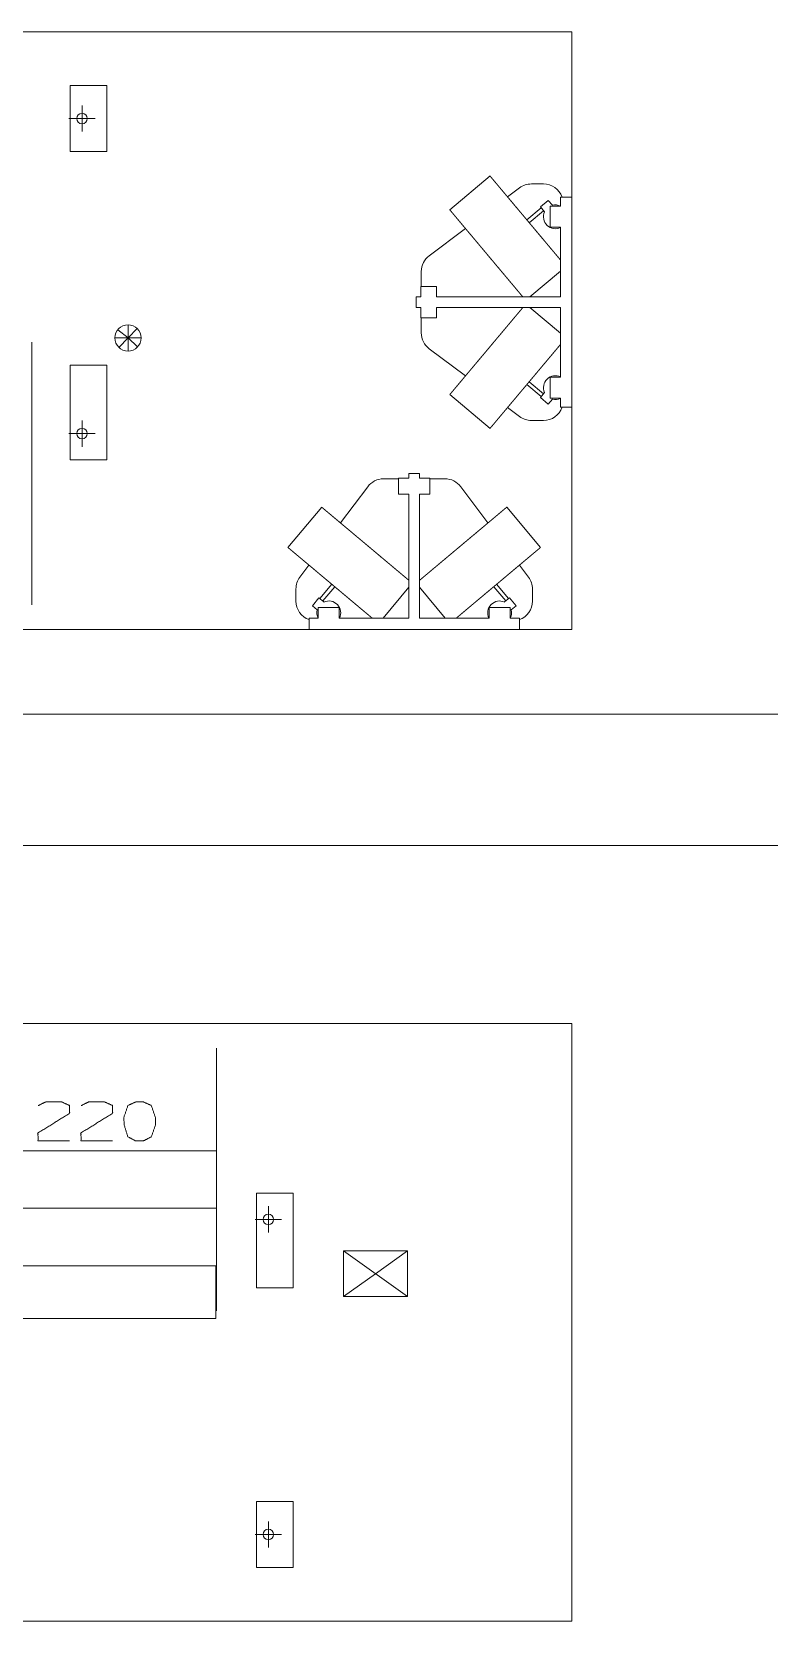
# Model space of a CAD drawing. Header units: millimetres. Extents: x 3056 to 110866, y 16649 to 58349.
# Drawn here: x 53028 to 55834, y 24547 to 30595 of the extents above; entities that cross this region are included whole.
import ezdxf

# ---------------------------------------------------------------- set-up
doc = ezdxf.new("R2010")
doc.units = ezdxf.units.MM
doc.layers.add('1', color=7, linetype='Continuous', true_color=0xffffff)

msp = doc.modelspace()

# ---------------------------------------------------------------- linework, layer by layer
at = {"layer": '1', "color": 80, "linetype": 'Continuous', "lineweight": 13}
for p, q in [((49456.5, 30595.3), (55083.5, 30595.3)), ((49456.5, 30595.3), (55083.5, 30595.3)), ((55083.5, 30595.3), (55083.5, 28321.3)), ((55083.5, 30595.3), (55083.5, 28321.3)), ((53314, 30390.3), (53174, 30390.3)), ((53174, 30390.3), (53174, 30140.3)), ((53314, 30140.3), (53314, 30390.3)), ((53219.5, 30215.3), (53219.5, 30315.3)), ((53269.5, 30265.3), (53169.5, 30265.3)), ((53174, 30140.3), (53314, 30140.3)), ((54771.9, 30046.6), (54618.6, 29918)), ((54884.5, 30001.3), (54838.7, 29966.9)), ((54929.5, 30016.3), (54975.5, 30016.3)), ((54963.5, 29928.7), (54993.6, 29953.9)), ((55009.3, 29935.2), (54993.6, 29953.9)), ((55040.5, 29966.3), (55040.5, 29931.3)), ((55083.5, 29966.3), (55040.5, 29966.3)), ((54966.4, 29925.2), (54912, 29879.6)), ((54921, 29868.8), (54975.4, 29914.5)), ((54979.2, 29909.9), (54963.5, 29928.7)), ((55040.5, 29931.3), (55000.5, 29931.3)), ((55000.5, 29851.3), (55000.5, 29931.3)), ((54678.4, 29846.8), (54540.5, 29743.3)), ((55040.5, 29851.3), (55000.5, 29851.3)), ((55040.5, 29851.3), (55040.5, 29586.3)), ((54510.5, 29626.3), (54510.5, 29683.3)), ((54923.4, 29586.3), (55040.5, 29684.5)), ((54508.5, 29586.3), (54490.5, 29586.3)), ((54490.5, 29546.3), (54490.5, 29586.3)), ((54568.5, 29626.3), (54508.5, 29626.3)), ((54508.5, 29586.3), (54508.5, 29626.3)), ((54568.5, 29586.3), (54568.5, 29626.3)), ((55040.5, 29586.3), (54568.5, 29586.3)), ((54508.5, 29546.3), (54490.5, 29546.3)), ((54505.8, 29546), (54505.8, 29546.3)), ((54505.8, 29546), (54508.5, 29546.1)), ((54508.5, 29546.3), (54508.5, 29506.3)), ((55040.5, 29546.3), (54568.5, 29546.3)), ((54568.5, 29546.3), (54568.5, 29506.3)), ((55040.5, 29448.1), (54923.4, 29546.3)), ((55040.5, 29546.3), (55040.5, 29281.3)), ((53394.5, 29430.3), (53355.6, 29461.8)), ((53394.5, 29430.3), (53394.5, 29480.3)), ((53394.5, 29430.3), (53428.8, 29466.7)), ((54568.5, 29506.3), (54508.5, 29506.3)), ((54510.5, 29449.3), (54510.5, 29506.3)), ((53394.5, 29430.3), (53344.5, 29430.3)), ((53394.5, 29430.3), (53360.1, 29393.9)), ((53394.5, 29430.3), (53394.5, 29380.3)), ((53394.5, 29430.3), (53444.5, 29430.3)), ((53394.5, 29430.3), (53430.8, 29396)), ((54540.5, 29389.3), (54678.4, 29285.8)), ((53314, 29326.3), (53174, 29326.3)), ((53174, 29326.3), (53174, 28966.3)), ((53314, 28966.3), (53314, 29326.3)), ((55000.5, 29201.3), (55000.5, 29281.3)), ((55040.5, 29281.3), (55000.5, 29281.3)), ((54618.6, 29214.6), (54771.9, 29086)), ((54912, 29253), (54966.4, 29207.4)), ((54975.4, 29218.1), (54921, 29263.8)), ((54979.2, 29222.7), (54963.5, 29203.9)), ((54838.7, 29165.7), (54884.5, 29131.3)), ((54963.5, 29203.9), (54993.6, 29178.7)), ((55009.3, 29197.4), (54993.6, 29178.7)), ((55040.5, 29201.3), (55000.5, 29201.3)), ((55040.5, 29201.3), (55040.5, 29166.3)), ((55083.5, 29166.3), (55040.5, 29166.3)), ((53219.5, 29016.3), (53219.5, 29116.3)), ((54975.5, 29116.3), (54929.5, 29116.3)), ((53269.5, 29066.3), (53169.5, 29066.3)), ((53174, 28966.3), (53314, 28966.3)), ((54463.5, 28896.3), (54463.5, 28914.3)), ((54463.5, 28914.3), (54503.5, 28914.3)), ((54503.5, 28896.3), (54503.5, 28914.3)), ((54306.5, 28864.3), (54203, 28726.3)), ((54366.5, 28894.3), (54423.5, 28894.3)), ((54463.5, 28896.3), (54423.5, 28896.3)), ((54423.5, 28836.3), (54423.5, 28896.3)), ((54463.2, 28898.9), (54463.3, 28896.3)), ((54463.2, 28898.9), (54463.5, 28898.9)), ((54503.5, 28896.3), (54543.5, 28896.3)), ((54543.5, 28836.3), (54543.5, 28896.3)), ((54543.5, 28894.3), (54600.5, 28894.3)), ((54763.9, 28726.3), (54660.5, 28864.3)), ((54463.5, 28836.3), (54423.5, 28836.3)), ((54463.5, 28364.3), (54463.5, 28836.3)), ((54503.5, 28364.3), (54503.5, 28836.3)), ((54503.5, 28836.3), (54543.5, 28836.3)), ((54131.8, 28786.1), (54003.2, 28632.9)), ((54963.7, 28632.9), (54835.2, 28786.1)), ((54082.8, 28566.1), (54048.5, 28520.3)), ((54918.5, 28520.3), (54884.1, 28566.1)), ((54170.2, 28492.8), (54124.6, 28438.4)), ((54842.4, 28438.4), (54796.7, 28492.8)), ((54033.5, 28429.3), (54033.5, 28475.3)), ((54121.1, 28441.3), (54095.9, 28411.2)), ((54139.9, 28425.6), (54121.1, 28441.3)), ((54135.3, 28429.4), (54180.9, 28483.8)), ((54365.2, 28364.3), (54463.5, 28481.4)), ((54503.5, 28481.4), (54601.7, 28364.3)), ((54786, 28483.8), (54831.7, 28429.4)), ((54827.1, 28425.6), (54845.8, 28441.3)), ((54845.8, 28441.3), (54871.1, 28411.2)), ((54933.5, 28475.3), (54933.5, 28429.3)), ((54114.6, 28395.4), (54095.9, 28411.2)), ((54118.5, 28364.3), (54118.5, 28404.3)), ((54118.5, 28404.3), (54198.5, 28404.3)), ((54198.5, 28364.3), (54198.5, 28404.3)), ((54768.5, 28364.3), (54768.5, 28404.3)), ((54768.5, 28404.3), (54848.5, 28404.3)), ((54848.5, 28364.3), (54848.5, 28404.3)), ((54852.3, 28395.4), (54871.1, 28411.2)), ((55083.5, 28321.3), (49456.5, 28321.3)), ((55083.5, 28321.3), (49456.5, 28321.3)), ((54083.5, 28321.3), (54083.5, 28364.3)), ((54118.5, 28364.3), (54083.5, 28364.3)), ((54463.5, 28364.3), (54198.5, 28364.3)), ((54768.5, 28364.3), (54503.5, 28364.3)), ((54883.5, 28364.3), (54848.5, 28364.3)), ((54883.5, 28321.3), (54883.5, 28364.3)), ((49456.5, 26821.3), (55083.5, 26821.3)), ((49456.5, 26821.3), (55083.5, 26821.3)), ((55083.5, 26821.3), (55083.5, 24547.3)), ((55083.5, 26821.3), (55083.5, 24547.3)), ((53731.5, 26337.5), (51511.5, 26337.5)), ((54023, 26176.3), (53883, 26176.3)), ((53883, 26176.3), (53883, 25816.3)), ((54023, 25816.3), (54023, 26176.3)), ((51511.5, 26118.4), (53731.5, 26118.4)), ((53878.5, 26076.3), (53978.5, 26076.3)), ((53928.5, 26126.3), (53928.5, 26026.3)), ((54214.5, 25782.3), (54214.5, 25956.3)), ((54458.5, 25782.3), (54214.5, 25956.3)), ((54214.5, 25956.3), (54458.5, 25956.3)), ((54458.5, 25956.3), (54336.5, 25869.3)), ((54458.5, 25956.3), (54458.5, 25782.3)), ((51520.5, 25899.3), (53728.5, 25899.3)), ((53728.5, 25899.3), (53728.5, 25699.3)), ((54214.5, 25782.3), (54336.5, 25869.3)), ((53883, 25816.3), (54023, 25816.3)), ((54458.5, 25782.3), (54214.5, 25782.3)), ((53728.5, 25699.3), (51520.5, 25699.3)), ((53883, 25002.3), (53883, 24752.3)), ((54023, 25002.3), (53883, 25002.3)), ((54023, 24752.3), (54023, 25002.3)), ((53928.5, 24927.3), (53928.5, 24827.3)), ((53878.5, 24877.3), (53978.5, 24877.3)), ((53883, 24752.3), (54023, 24752.3)), ((55083.5, 24547.3), (49456.5, 24547.3)), ((55083.5, 24547.3), (49456.5, 24547.3))]:
    msp.add_line(p, q, dxfattribs=at)
at = {"layer": '1', "color": 143, "linetype": 'Continuous', "lineweight": 13}
for p, q in [((49320.5, 27999.3), (90886.5, 27999.3)), ((3056.5, 27499.3), (110866.5, 27499.3))]:
    msp.add_line(p, q, dxfattribs=at)
at = {"layer": '1', "color": 80, "linetype": 'Continuous', "lineweight": 13}
for centre, radius in [((53219.5, 30265.3), 20), ((53394.5, 29430.3), 50), ((53219.5, 29066.3), 20), ((53928.5, 26076.3), 20), ((53928.5, 24877.3), 20)]:
    msp.add_circle(centre, radius, dxfattribs=at)
for centre, radius, start, end in [((54929.5, 29941.3), 75, 90, 126.8699), ((54975.5, 29941.3), 75, 19.47234, 90), ((55020.5, 29891.3), 45.2, 155.73784, 296.2321), ((55020.5, 29891.3), 45.2, 63.76834, 104.26216), ((54585.5, 29683.3), 75, 126.8699, 180), ((54585.5, 29449.3), 75, 180, 233.1301), ((55020.5, 29241.3), 45.2, 63.7679, 204.26216), ((54975.5, 29191.3), 75, 270, 340.52766), ((55020.5, 29241.3), 45.2, 255.73784, 296.23166), ((54929.5, 29191.3), 75, 233.1301, 270), ((54366.5, 28819.3), 75, 90, 143.1301), ((54600.5, 28819.3), 75, 36.8699, 90), ((54108.5, 28475.3), 75, 143.1301, 180), ((54858.5, 28475.3), 75, 0, 36.8699), ((54108.5, 28429.3), 75, 180, 250.52766), ((54158.5, 28384.3), 45.2, 333.7679, 114.26216), ((54808.5, 28384.3), 45.2, 65.73784, 206.2321), ((54858.5, 28429.3), 75, 289.47234, 0), ((54158.5, 28384.3), 45.2, 165.73784, 206.23166), ((54808.5, 28384.3), 45.2, 333.76834, 14.26216)]:
    msp.add_arc(centre, radius, start, end, dxfattribs=at)
for points, knots in [([(54916.5, 29874.2), (54914.3, 29876.8), (54912.1, 29879.4), (54909.9, 29882), (54905.6, 29887.2), (54903.4, 29889.8), (54901.2, 29892.4), (54899, 29895), (54894.7, 29900.1), (54892.6, 29902.7), (54890.4, 29905.3), (54888.3, 29907.8), (54884, 29912.9), (54881.9, 29915.5), (54879.8, 29918), (54875.5, 29923), (54873.5, 29925.5), (54869.3, 29930.4), (54867.2, 29932.9), (54865.2, 29935.3), (54863.2, 29937.7), (54861.1, 29940.2), (54857.1, 29944.9), (54853.2, 29949.7), (54849.3, 29954.3), (54845.4, 29958.9), (54843.5, 29961.1), (54839.8, 29965.6), (54838, 29967.8), (54836.1, 29970), (54834.3, 29972.1), (54830.8, 29976.4), (54827.3, 29980.5), (54823.9, 29984.6), (54820.6, 29988.5), (54819, 29990.4), (54817.4, 29992.3), (54815.8, 29994.2), (54812.7, 29997.9), (54811.2, 29999.7), (54809.7, 30001.5), (54808.2, 30003.2), (54805.4, 30006.6), (54804, 30008.2), (54802.6, 30009.9), (54801.3, 30011.5), (54800, 30013), (54798.7, 30014.5), (54797.5, 30016.1), (54796.2, 30017.5), (54793.9, 30020.3), (54792.7, 30021.7), (54791.6, 30023), (54790.5, 30024.3), (54789.5, 30025.6), (54788.4, 30026.8), (54787.4, 30028), (54785.5, 30030.3), (54784.6, 30031.4), (54782.9, 30033.4), (54781.3, 30035.4), (54780.5, 30036.2), (54779.8, 30037.1), (54779.1, 30037.9), (54778.4, 30038.8), (54777.8, 30039.5), (54777.2, 30040.2), (54776.1, 30041.6), (54775.6, 30042.1), (54775.1, 30042.7), (54774.6, 30043.2), (54774.2, 30043.7), (54773.9, 30044.2), (54773.5, 30044.6), (54773.2, 30045), (54772.9, 30045.3), (54772.7, 30045.6), (54772.4, 30045.9), (54772.1, 30046.2), (54772, 30046.4), (54771.9, 30046.5), (54771.9, 30046.6)], [0, 0, 0.015107, 0.0302, 0.045298, 0.075438, 0.090488, 0.10552, 0.120529, 0.15046, 0.165351, 0.180257, 0.195057, 0.224589, 0.23932, 0.253927, 0.283016, 0.297497, 0.326194, 0.340408, 0.354606, 0.368638, 0.382677, 0.410413, 0.437774, 0.464718, 0.49126, 0.504298, 0.530141, 0.542945, 0.555514, 0.568068, 0.592658, 0.616721, 0.640217, 0.663121, 0.674281, 0.685416, 0.696275, 0.717619, 0.728143, 0.738318, 0.748517, 0.768199, 0.77769, 0.787188, 0.796312, 0.805451, 0.814208, 0.82298, 0.831369, 0.847777, 0.855775, 0.863403, 0.871015, 0.878236, 0.885448, 0.892275, 0.905488, 0.911899, 0.923884, 0.93502, 0.940169, 0.945303, 0.95001, 0.954725, 0.958992, 0.963265, 0.970944, 0.974341, 0.977722, 0.980676, 0.983615, 0.986127, 0.988614, 0.990668, 0.992713, 0.994299, 0.995901, 0.998172, 0.998865, 0.999548, 1, 1]), ([(54763.3, 29745.6), (54761.1, 29748.2), (54758.9, 29750.9), (54756.7, 29753.5), (54754.5, 29756.1), (54752.4, 29758.6), (54750.2, 29761.2), (54748, 29763.8), (54745.8, 29766.4), (54743.7, 29769), (54739.4, 29774.1), (54737.2, 29776.7), (54732.9, 29781.8), (54730.8, 29784.4), (54728.7, 29786.9), (54724.4, 29791.9), (54722.3, 29794.4), (54718.2, 29799.4), (54716.1, 29801.9), (54714, 29804.3), (54712, 29806.8), (54710, 29809.2), (54707.9, 29811.6), (54703.9, 29816.4), (54700, 29821.1), (54696.1, 29825.7), (54694.1, 29828), (54692.2, 29830.3), (54690.3, 29832.6), (54688.5, 29834.8), (54684.7, 29839.2), (54682.9, 29841.4), (54681.1, 29843.6), (54677.6, 29847.8), (54675.8, 29849.9), (54674.1, 29851.9), (54672.4, 29854), (54669, 29858), (54665.7, 29861.9), (54664.1, 29863.8), (54662.6, 29865.7), (54659.5, 29869.3), (54658, 29871.1), (54655, 29874.7), (54653.6, 29876.4), (54650.8, 29879.7), (54649.4, 29881.3), (54646.8, 29884.5), (54645.5, 29886), (54644.2, 29887.5), (54643, 29888.9), (54641.8, 29890.4), (54640.7, 29891.8), (54639.5, 29893.1), (54638.4, 29894.5), (54637.3, 29895.8), (54635.2, 29898.3), (54634.2, 29899.4), (54632.3, 29901.7), (54631.4, 29902.8), (54629.6, 29904.9), (54628, 29906.8), (54627.3, 29907.7), (54625.9, 29909.4), (54625.2, 29910.2), (54624.6, 29910.9), (54623.4, 29912.3), (54622.8, 29913), (54622.4, 29913.6), (54621.9, 29914.2), (54621.4, 29914.7), (54621, 29915.2), (54620.6, 29915.6), (54620.3, 29916), (54619.7, 29916.7), (54619.5, 29917), (54619.2, 29917.3), (54618.9, 29917.7), (54618.7, 29917.9), (54618.7, 29918), (54618.6, 29918)], [0, 0, 0.015107, 0.0302, 0.045298, 0.060382, 0.075447, 0.090497, 0.105521, 0.120538, 0.135495, 0.16536, 0.180251, 0.209882, 0.224598, 0.23932, 0.268535, 0.283016, 0.311855, 0.326194, 0.340402, 0.354615, 0.368638, 0.382686, 0.410413, 0.437774, 0.464718, 0.477989, 0.491254, 0.504298, 0.517337, 0.542945, 0.555499, 0.568068, 0.592667, 0.604694, 0.616715, 0.628474, 0.651678, 0.674281, 0.685426, 0.696275, 0.717619, 0.728143, 0.748502, 0.758358, 0.777691, 0.787182, 0.80546, 0.814217, 0.822989, 0.831369, 0.839774, 0.847772, 0.855775, 0.863397, 0.871025, 0.885448, 0.892275, 0.905497, 0.911899, 0.923884, 0.93502, 0.940154, 0.950019, 0.954719, 0.958992, 0.967114, 0.970944, 0.974326, 0.977723, 0.980677, 0.983616, 0.986127, 0.988623, 0.992713, 0.9943, 0.995902, 0.998172, 0.999557, 0.999774, 1, 1]), ([(55040.5, 29726.4), (55039.3, 29727.8), (55038.2, 29729.2), (55035.7, 29732.1), (55034.5, 29733.6), (55031.9, 29736.7), (55030.6, 29738.2), (55029.2, 29739.9), (55027.8, 29741.5), (55025, 29744.9), (55023.5, 29746.7), (55022, 29748.4), (55020.5, 29750.2), (55019, 29752), (55017.4, 29753.9), (55015.8, 29755.8), (55014.2, 29757.7), (55011, 29761.6), (55009.3, 29763.6), (55007.6, 29765.6), (55005.9, 29767.6), (55002.4, 29771.8), (54998.8, 29776), (54997, 29778.2), (54993.4, 29782.6), (54991.5, 29784.8), (54989.6, 29787.1), (54985.8, 29791.6), (54983.9, 29793.9), (54980, 29798.5), (54978, 29800.9), (54976, 29803.3), (54974, 29805.7), (54969.9, 29810.5), (54965.9, 29815.4), (54961.7, 29820.3), (54959.6, 29822.8), (54955.4, 29827.8), (54953.3, 29830.3), (54951.2, 29832.8), (54946.9, 29837.9), (54942.6, 29843), (54940.5, 29845.6), (54938.3, 29848.2), (54934, 29853.4), (54931.8, 29856), (54929.6, 29858.6), (54925.2, 29863.8), (54923, 29866.4), (54920.9, 29869), (54916.5, 29874.2)], [0, 0, 0.009336, 0.018654, 0.038204, 0.048425, 0.06927, 0.07993, 0.090991, 0.102069, 0.125036, 0.136915, 0.148801, 0.161069, 0.173345, 0.185993, 0.198648, 0.211675, 0.23806, 0.251445, 0.265154, 0.27888, 0.306979, 0.335728, 0.350381, 0.380036, 0.394999, 0.410246, 0.440982, 0.4565, 0.488005, 0.504001, 0.519978, 0.536188, 0.568832, 0.601837, 0.635239, 0.652014, 0.685894, 0.702971, 0.720066, 0.754484, 0.789143, 0.806561, 0.823996, 0.858997, 0.876569, 0.894124, 0.929367, 0.947027, 0.964669, 1, 1]), ([(54897, 29586.3), (54895.3, 29588.4), (54894.3, 29589.5), (54892.4, 29591.7), (54891.4, 29592.9), (54890.4, 29594.1), (54888.2, 29596.7), (54887.1, 29598), (54886, 29599.4), (54884.8, 29600.8), (54883.6, 29602.2), (54882.4, 29603.7), (54879.9, 29606.7), (54877.2, 29609.8), (54874.5, 29613.1), (54871.6, 29616.5), (54870.2, 29618.3), (54868.7, 29620), (54867.2, 29621.8), (54865.7, 29623.6), (54864.1, 29625.5), (54862.5, 29627.4), (54859.3, 29631.2), (54856, 29635.2), (54854.3, 29637.2), (54852.6, 29639.2), (54849.1, 29643.4), (54847.3, 29645.5), (54845.5, 29647.6), (54843.7, 29649.8), (54841.9, 29651.9), (54838.2, 29656.4), (54834.4, 29660.9), (54830.6, 29665.4), (54828.6, 29667.8), (54826.7, 29670.1), (54824.7, 29672.5), (54820.7, 29677.2), (54818.7, 29679.6), (54814.6, 29684.4), (54812.6, 29686.9), (54810.5, 29689.3), (54806.4, 29694.3), (54802.2, 29699.3), (54797.9, 29704.3), (54793.7, 29709.4), (54789.4, 29714.5), (54785.1, 29719.7), (54782.9, 29722.3), (54780.7, 29724.8), (54776.4, 29730), (54772, 29735.2), (54767.6, 29740.4), (54765.5, 29743), (54763.3, 29745.6)], [0, 0, 0.012911, 0.019836, 0.034109, 0.041476, 0.049267, 0.065302, 0.073527, 0.082178, 0.090835, 0.0999, 0.108981, 0.127924, 0.147695, 0.168208, 0.189507, 0.200529, 0.211545, 0.222928, 0.234296, 0.246041, 0.25776, 0.281902, 0.306686, 0.319415, 0.332127, 0.358165, 0.371473, 0.384789, 0.398377, 0.411982, 0.439701, 0.46795, 0.496678, 0.511276, 0.525858, 0.540682, 0.570494, 0.585516, 0.615925, 0.631308, 0.646675, 0.677768, 0.709134, 0.740787, 0.772675, 0.804744, 0.837029, 0.853227, 0.869441, 0.90198, 0.93459, 0.967282, 0.983649, 1, 1]), ([(54618.6, 29214.6), (54618.7, 29214.6), (54618.7, 29214.7), (54618.8, 29214.8), (54618.9, 29214.9), (54619.2, 29215.3), (54619.7, 29215.8), (54620, 29216.2), (54620.3, 29216.6), (54621, 29217.4), (54621.4, 29217.9), (54621.9, 29218.4), (54622.4, 29219), (54622.8, 29219.6), (54624, 29220.9), (54625.2, 29222.4), (54626.6, 29224), (54627.3, 29224.9), (54628.1, 29225.8), (54628.9, 29226.8), (54629.7, 29227.7), (54630.5, 29228.8), (54631.4, 29229.8), (54633.3, 29232), (54634.2, 29233.2), (54635.2, 29234.4), (54636.3, 29235.6), (54637.3, 29236.8), (54638.4, 29238.2), (54639.5, 29239.5), (54641.8, 29242.2), (54643.1, 29243.7), (54644.3, 29245.1), (54646.8, 29248.2), (54649.5, 29251.3), (54650.8, 29252.9), (54652.2, 29254.6), (54653.6, 29256.3), (54655.1, 29258), (54656.5, 29259.7), (54658, 29261.5), (54661.1, 29265.1), (54662.6, 29267), (54664.2, 29268.9), (54667.4, 29272.7), (54669.1, 29274.7), (54672.4, 29278.7), (54674.1, 29280.7), (54677.6, 29284.9), (54679.4, 29287), (54681.2, 29289.1), (54683, 29291.3), (54684.8, 29293.4), (54688.5, 29297.9), (54692.3, 29302.4), (54696.1, 29306.9), (54698.1, 29309.3), (54700, 29311.6), (54704, 29316.3), (54706, 29318.7), (54708, 29321.1), (54712.1, 29325.9), (54714.1, 29328.4), (54718.3, 29333.3), (54720.3, 29335.8), (54724.5, 29340.8), (54728.8, 29345.8), (54730.9, 29348.4), (54735.2, 29353.5), (54739.5, 29358.6), (54741.6, 29361.2), (54746, 29366.3), (54750.3, 29371.5), (54752.5, 29374.1), (54754.7, 29376.7), (54759, 29381.9), (54763.4, 29387.1), (54767.8, 29392.3), (54770, 29394.9), (54774.3, 29400.1), (54776.5, 29402.7), (54780.8, 29407.9), (54783, 29410.5), (54787.3, 29415.6), (54789.5, 29418.2), (54793.8, 29423.3), (54798, 29428.4), (54800.1, 29430.9), (54802.3, 29433.4), (54806.4, 29438.4), (54808.5, 29440.9), (54810.6, 29443.4), (54814.7, 29448.2), (54818.8, 29453.1), (54822.8, 29457.9), (54824.8, 29460.2), (54828.7, 29464.9), (54830.6, 29467.2), (54832.6, 29469.5), (54836.4, 29474), (54838.2, 29476.3), (54840.1, 29478.5), (54843.8, 29482.9), (54845.6, 29485), (54849.1, 29489.3), (54850.9, 29491.3), (54852.6, 29493.4), (54856, 29497.5), (54859.3, 29501.4), (54860.9, 29503.3), (54862.5, 29505.3), (54865.7, 29509), (54867.2, 29510.8), (54868.7, 29512.6), (54871.7, 29516.1), (54873.1, 29517.8), (54875.9, 29521.1), (54877.2, 29522.8), (54879.9, 29525.9), (54881.1, 29527.4), (54883.6, 29530.4), (54884.8, 29531.8), (54886, 29533.2), (54887.2, 29534.6), (54888.2, 29535.9), (54890.4, 29538.4), (54891.4, 29539.7), (54893.4, 29542), (54894.3, 29543.1), (54895.2, 29544.2), (54897, 29546.3)], [0, 0, 0.000117, 0.000238, 0.00059, 0.00095, 0.00213, 0.003795, 0.004862, 0.005925, 0.008519, 0.010054, 0.011581, 0.013351, 0.015116, 0.019106, 0.023556, 0.028457, 0.031129, 0.033805, 0.036698, 0.039599, 0.042717, 0.045831, 0.052494, 0.056041, 0.059585, 0.063345, 0.067097, 0.071061, 0.075021, 0.083353, 0.08772, 0.092079, 0.1012, 0.110707, 0.115647, 0.120579, 0.125705, 0.130823, 0.136123, 0.141415, 0.152362, 0.157996, 0.163634, 0.175236, 0.181199, 0.193262, 0.199377, 0.211885, 0.218278, 0.22468, 0.231208, 0.237743, 0.251059, 0.26463, 0.278431, 0.285431, 0.292444, 0.306671, 0.313887, 0.321096, 0.335694, 0.343085, 0.357927, 0.365391, 0.380455, 0.395656, 0.403303, 0.41866, 0.434106, 0.441856, 0.457414, 0.473036, 0.480869, 0.488689, 0.504385, 0.52009, 0.535795, 0.543632, 0.559311, 0.567136, 0.582753, 0.590535, 0.606054, 0.613799, 0.6292, 0.644494, 0.652092, 0.659683, 0.674741, 0.682197, 0.689661, 0.704416, 0.719015, 0.733423, 0.740523, 0.75464, 0.761641, 0.768537, 0.7822, 0.788978, 0.795636, 0.808808, 0.815331, 0.828108, 0.834358, 0.840604, 0.852804, 0.864705, 0.870492, 0.876286, 0.887541, 0.893002, 0.898466, 0.90904, 0.914154, 0.924182, 0.929117, 0.93859, 0.943135, 0.952043, 0.956398, 0.960549, 0.964708, 0.968651, 0.976345, 0.980092, 0.987162, 0.990476, 0.993797, 1, 1]), ([(53028.5, 28914.6), (53028.5, 28924.8), (53028.5, 28935), (53028.5, 28945.2), (53028.5, 28955.4), (53028.5, 28965.6), (53028.5, 28975.7), (53028.5, 28985.8), (53028.5, 28995.9), (53028.5, 29005.9), (53028.5, 29015.9), (53028.5, 29025.9), (53028.5, 29035.8), (53028.5, 29045.7), (53028.5, 29055.5), (53028.5, 29065.3), (53028.5, 29070.1), (53028.5, 29079.8), (53028.5, 29089.4), (53028.5, 29098.9), (53028.5, 29108.3), (53028.5, 29117.7), (53028.5, 29122.4), (53028.5, 29131.6), (53028.5, 29140.7), (53028.5, 29149.8), (53028.5, 29158.7), (53028.5, 29167.6), (53028.5, 29172), (53028.5, 29180.7), (53028.5, 29189.2), (53028.5, 29197.7), (53028.5, 29206), (53028.5, 29210.2), (53028.5, 29218.4), (53028.5, 29226.4), (53028.5, 29234.3), (53028.5, 29242.1), (53028.5, 29249.7), (53028.5, 29257.2), (53028.5, 29264.6), (53028.5, 29268.2), (53028.5, 29275.3), (53028.5, 29282.3), (53028.5, 29289.1), (53028.5, 29295.8), (53028.5, 29302.3), (53028.5, 29308.7), (53028.5, 29314.9), (53028.5, 29320.9), (53028.5, 29326.8), (53028.5, 29332.5), (53028.5, 29338), (53028.5, 29343.3), (53028.5, 29348.5), (53028.5, 29353.5), (53028.5, 29358.3), (53028.5, 29362.9), (53028.5, 29367.3), (53028.5, 29371.5), (53028.5, 29375.6), (53028.5, 29379.4), (53028.5, 29383.1), (53028.5, 29386.6), (53028.5, 29389.8), (53028.5, 29392.9), (53028.5, 29395.8), (53028.5, 29398.5), (53028.5, 29400.9), (53028.5, 29403.2), (53028.5, 29404.3), (53028.5, 29406.2), (53028.5, 29408), (53028.5, 29409.6), (53028.5, 29410.9), (53028.5, 29412.1), (53028.5, 29413), (53028.5, 29413.7), (53028.5, 29414.2), (53028.5, 29414.5), (53028.5, 29414.6)], [0, 0, 0.020394, 0.040788, 0.061161, 0.081508, 0.101822, 0.122095, 0.142314, 0.162476, 0.182568, 0.202587, 0.22252, 0.242359, 0.262102, 0.281729, 0.301245, 0.310939, 0.330259, 0.349446, 0.368486, 0.387367, 0.406094, 0.415413, 0.43388, 0.452169, 0.470271, 0.488173, 0.505879, 0.514621, 0.532004, 0.549165, 0.566098, 0.582794, 0.59108, 0.60741, 0.623487, 0.639309, 0.654861, 0.670138, 0.68514, 0.699856, 0.707069, 0.721346, 0.735321, 0.748989, 0.762351, 0.775389, 0.788111, 0.800498, 0.812558, 0.824274, 0.835651, 0.846679, 0.857358, 0.867676, 0.877635, 0.887224, 0.896447, 0.9053, 0.913772, 0.921868, 0.929578, 0.936902, 0.943834, 0.950375, 0.956518, 0.962265, 0.967615, 0.972557, 0.977098, 0.979262, 0.983194, 0.986713, 0.989824, 0.992518, 0.994804, 0.996672, 0.998127, 0.999169, 0.999794, 1, 1]), ([(54771.9, 29086), (54771.9, 29086.1), (54772, 29086.2), (54772.1, 29086.3), (54772.3, 29086.5), (54772.4, 29086.7), (54772.9, 29087.3), (54773.2, 29087.6), (54773.5, 29088), (54773.9, 29088.4), (54774.2, 29088.9), (54774.7, 29089.4), (54775.1, 29089.9), (54775.6, 29090.5), (54776.1, 29091), (54776.6, 29091.7), (54777.2, 29092.4), (54778.4, 29093.9), (54779.1, 29094.7), (54779.8, 29095.5), (54781.3, 29097.3), (54782.1, 29098.2), (54782.9, 29099.2), (54784.6, 29101.2), (54785.6, 29102.4), (54786.5, 29103.5), (54787.5, 29104.6), (54788.5, 29105.8), (54789.5, 29107.1), (54790.5, 29108.3), (54791.6, 29109.6), (54792.8, 29110.9), (54793.9, 29112.3), (54795.1, 29113.7), (54796.3, 29115.2), (54798.8, 29118.1), (54800.1, 29119.6), (54802.7, 29122.8), (54805.4, 29126.1), (54806.9, 29127.8), (54808.3, 29129.5), (54811.3, 29133), (54814.3, 29136.6), (54815.9, 29138.5), (54819.1, 29142.3), (54820.7, 29144.2), (54824, 29148.2), (54825.7, 29150.2), (54827.4, 29152.2), (54829.1, 29154.3), (54830.9, 29156.4), (54832.7, 29158.5), (54834.4, 29160.6), (54836.3, 29162.8), (54839.9, 29167.2), (54843.7, 29171.6), (54845.6, 29173.9), (54849.4, 29178.5), (54853.3, 29183.1), (54855.3, 29185.5), (54857.3, 29187.9), (54859.3, 29190.2), (54861.3, 29192.6), (54863.3, 29195.1), (54865.4, 29197.5), (54867.4, 29199.9), (54869.5, 29202.4), (54873.6, 29207.3), (54875.7, 29209.8), (54877.8, 29212.3), (54882.1, 29217.4), (54884.2, 29219.9), (54888.5, 29225), (54890.6, 29227.6), (54892.8, 29230.2), (54894.9, 29232.7), (54897.1, 29235.3), (54901.5, 29240.5), (54905.8, 29245.7), (54910.2, 29250.9), (54912.4, 29253.5), (54914.5, 29256.1), (54916.7, 29258.7), (54921.1, 29263.9), (54925.5, 29269.1), (54929.8, 29274.3), (54934.2, 29279.5), (54938.5, 29284.7), (54940.7, 29287.2), (54942.8, 29289.8), (54947.1, 29294.9), (54949.2, 29297.4), (54951.4, 29300), (54953.5, 29302.5), (54957.7, 29307.5), (54959.8, 29310), (54963.9, 29315), (54966, 29317.4), (54970.1, 29322.3), (54972.1, 29324.7), (54976.1, 29329.5), (54980.1, 29334.2), (54982, 29336.5), (54984, 29338.8), (54985.9, 29341.1), (54987.8, 29343.4), (54991.6, 29347.9), (54995.3, 29352.3), (54998.9, 29356.6), (55002.5, 29360.9), (55004.2, 29363), (55006, 29365), (55009.4, 29369.1), (55011, 29371), (55014.3, 29374.9), (55015.9, 29376.9), (55019, 29380.6), (55022.1, 29384.2), (55023.5, 29386), (55025, 29387.7), (55026.4, 29389.4), (55027.8, 29391.1), (55030.6, 29394.4), (55033.2, 29397.5), (55035.7, 29400.5), (55036.9, 29402), (55039.3, 29404.8), (55040.5, 29406.1)], [0, 0, 0.000243, 0.000616, 0.000984, 0.0016, 0.002212, 0.003937, 0.005042, 0.006143, 0.007487, 0.00884, 0.010427, 0.012018, 0.013851, 0.01568, 0.017752, 0.019819, 0.02443, 0.026974, 0.029513, 0.035068, 0.038066, 0.041077, 0.047539, 0.050999, 0.054451, 0.058132, 0.061804, 0.065705, 0.069601, 0.073705, 0.077816, 0.082135, 0.086463, 0.090993, 0.100243, 0.104979, 0.11483, 0.125077, 0.13038, 0.135696, 0.146689, 0.158037, 0.163883, 0.175748, 0.181757, 0.194124, 0.200457, 0.206794, 0.213279, 0.219772, 0.22641, 0.23304, 0.239812, 0.253501, 0.267438, 0.27448, 0.288785, 0.303323, 0.310699, 0.318077, 0.325552, 0.333029, 0.340602, 0.348179, 0.355828, 0.363491, 0.378968, 0.38678, 0.394595, 0.410351, 0.418279, 0.434205, 0.442192, 0.450223, 0.45825, 0.466321, 0.482482, 0.498705, 0.514956, 0.523082, 0.53123, 0.539369, 0.555647, 0.57191, 0.588143, 0.604336, 0.620456, 0.628487, 0.636509, 0.652473, 0.660405, 0.668333, 0.676206, 0.691873, 0.699683, 0.715139, 0.722792, 0.738, 0.745556, 0.76049, 0.775221, 0.782475, 0.789737, 0.796874, 0.804019, 0.818055, 0.831838, 0.845357, 0.858592, 0.865068, 0.871535, 0.884177, 0.890334, 0.902499, 0.90849, 0.920148, 0.931455, 0.936933, 0.942399, 0.947692, 0.952978, 0.963179, 0.97299, 0.982405, 0.986904, 0.995703, 1, 1]), ([(53028.5, 28414.6), (53028.5, 28414.8), (53028.5, 28415.1), (53028.5, 28415.6), (53028.5, 28415.9), (53028.5, 28416.8), (53028.5, 28417.8), (53028.5, 28419.1), (53028.5, 28420.5), (53028.5, 28422.2), (53028.5, 28424), (53028.5, 28426.1), (53028.5, 28428.4), (53028.5, 28430.8), (53028.5, 28433.5), (53028.5, 28436.4), (53028.5, 28439.5), (53028.5, 28442.7), (53028.5, 28444.4), (53028.5, 28448), (53028.5, 28451.7), (53028.5, 28455.7), (53028.5, 28459.8), (53028.5, 28464.2), (53028.5, 28468.7), (53028.5, 28473.4), (53028.5, 28478.3), (53028.5, 28483.3), (53028.5, 28488.6), (53028.5, 28494), (53028.5, 28499.6), (53028.5, 28505.4), (53028.5, 28508.4), (53028.5, 28514.4), (53028.5, 28520.6), (53028.5, 28527), (53028.5, 28533.5), (53028.5, 28540.2), (53028.5, 28547), (53028.5, 28554), (53028.5, 28557.5), (53028.5, 28564.7), (53028.5, 28572.1), (53028.5, 28575.8), (53028.5, 28583.4), (53028.5, 28587.2), (53028.5, 28595), (53028.5, 28602.9), (53028.5, 28610.9), (53028.5, 28619.1), (53028.5, 28627.4), (53028.5, 28635.8), (53028.5, 28644.3), (53028.5, 28653), (53028.5, 28661.7), (53028.5, 28670.6), (53028.5, 28679.5), (53028.5, 28688.6), (53028.5, 28697.7), (53028.5, 28706.9), (53028.5, 28716.3), (53028.5, 28725.7), (53028.5, 28735.1), (53028.5, 28744.7), (53028.5, 28754.3), (53028.5, 28764), (53028.5, 28773.8), (53028.5, 28778.7), (53028.5, 28788.5), (53028.5, 28798.4), (53028.5, 28808.4), (53028.5, 28818.4), (53028.5, 28828.4), (53028.5, 28838.4), (53028.5, 28848.5), (53028.5, 28853.6), (53028.5, 28863.7), (53028.5, 28873.9), (53028.5, 28884.1), (53028.5, 28894.3), (53028.5, 28904.4), (53028.5, 28914.6)], [0, 0, 0.000212, 0.000836, 0.001873, 0.002603, 0.004265, 0.006339, 0.008832, 0.011737, 0.015049, 0.018775, 0.022908, 0.027442, 0.03239, 0.037735, 0.043481, 0.049625, 0.056166, 0.059536, 0.066664, 0.074184, 0.082084, 0.090371, 0.099033, 0.108071, 0.11748, 0.127254, 0.137398, 0.147896, 0.158749, 0.169952, 0.181498, 0.187446, 0.1995, 0.211894, 0.224609, 0.237653, 0.251009, 0.264678, 0.278653, 0.285717, 0.300142, 0.314858, 0.322362, 0.337501, 0.345137, 0.360689, 0.376511, 0.392587, 0.408917, 0.425496, 0.442313, 0.459357, 0.476629, 0.494124, 0.511824, 0.529726, 0.547829, 0.566117, 0.584584, 0.603227, 0.622033, 0.640999, 0.660112, 0.679363, 0.698752, 0.718267, 0.728083, 0.747768, 0.767559, 0.787445, 0.807421, 0.827476, 0.847601, 0.867793, 0.877906, 0.898173, 0.918487, 0.938839, 0.959212, 0.979601, 1, 1]), ([(54131.8, 28786.1), (54131.8, 28786.1), (54131.8, 28786.1), (54132, 28786), (54132.1, 28785.9), (54132.3, 28785.7), (54132.5, 28785.5), (54133, 28785.1), (54133.4, 28784.8), (54133.7, 28784.5), (54134.2, 28784.1), (54134.6, 28783.8), (54135.6, 28782.9), (54136.2, 28782.4), (54136.8, 28781.9), (54138.1, 28780.8), (54138.8, 28780.2), (54139.6, 28779.6), (54140.4, 28778.9), (54141.2, 28778.2), (54142.1, 28777.5), (54143.9, 28775.9), (54144.9, 28775.1), (54145.9, 28774.2), (54147, 28773.4), (54149.2, 28771.5), (54150.4, 28770.5), (54151.5, 28769.5), (54152.8, 28768.5), (54154, 28767.4), (54156.6, 28765.2), (54158, 28764.1), (54159.4, 28762.9), (54160.9, 28761.7), (54163.8, 28759.2), (54165.3, 28758), (54168.5, 28755.3), (54170.1, 28753.9), (54173.5, 28751.1), (54176.9, 28748.2), (54178.7, 28746.8), (54180.5, 28745.2), (54182.3, 28743.7), (54186, 28740.6), (54189.9, 28737.4), (54191.9, 28735.7), (54193.8, 28734), (54197.9, 28730.6), (54202, 28727.1), (54206.3, 28723.6), (54208.5, 28721.8), (54210.6, 28720), (54215, 28716.2), (54217.3, 28714.4), (54221.8, 28710.5), (54224.1, 28708.6), (54228.8, 28704.7), (54233.5, 28700.8), (54235.9, 28698.8), (54238.3, 28696.8), (54240.7, 28694.7), (54243.1, 28692.7), (54248, 28688.6), (54250.5, 28686.5), (54253, 28684.4), (54258, 28680.2), (54263, 28676), (54268.1, 28671.7), (54270.6, 28669.6), (54275.8, 28665.3), (54278.3, 28663.1), (54280.9, 28661), (54286.1, 28656.6), (54291.3, 28652.3), (54293.9, 28650.1), (54296.5, 28647.9), (54299.1, 28645.7), (54304.3, 28641.4), (54309.5, 28637), (54312.1, 28634.8), (54317.3, 28630.5), (54322.5, 28626.1), (54325.1, 28623.9), (54330.2, 28619.6), (54332.8, 28617.4), (54335.4, 28615.3), (54340.5, 28611), (54343, 28608.9), (54348.1, 28604.6), (54353.1, 28600.4), (54358, 28596.2), (54360.5, 28594.2), (54363, 28592.1), (54365.4, 28590.1), (54367.8, 28588), (54370.3, 28586), (54372.6, 28584), (54375, 28582), (54377.4, 28580), (54382.1, 28576.1), (54384.4, 28574.1), (54389, 28570.3), (54391.2, 28568.4), (54393.5, 28566.5), (54397.9, 28562.8), (54402.2, 28559.2), (54404.3, 28557.4), (54406.4, 28555.6), (54408.5, 28553.9), (54412.6, 28550.5), (54414.6, 28548.8), (54418.6, 28545.4), (54422.4, 28542.2), (54424.3, 28540.7), (54426.2, 28539.1), (54429.8, 28536.1), (54433.3, 28533.1), (54435, 28531.7), (54436.7, 28530.3), (54440, 28527.5), (54443.1, 28524.9), (54444.6, 28523.6), (54446.1, 28522.4), (54447.6, 28521.1), (54449, 28519.9), (54451.8, 28517.6), (54453.1, 28516.5), (54454.4, 28515.4), (54455.6, 28514.4), (54458, 28512.4), (54459.2, 28511.4), (54460.3, 28510.4), (54461.4, 28509.5), (54462.4, 28508.7), (54463.5, 28507.8)], [0, 0, 0.000117, 0.000239, 0.000594, 0.000955, 0.001545, 0.002139, 0.003796, 0.004863, 0.005921, 0.007226, 0.008523, 0.011585, 0.013354, 0.01512, 0.01911, 0.021331, 0.02356, 0.026006, 0.028461, 0.031128, 0.036706, 0.039599, 0.042722, 0.045832, 0.052502, 0.056041, 0.059585, 0.063345, 0.067101, 0.075025, 0.079189, 0.083356, 0.087724, 0.096646, 0.101204, 0.110711, 0.115643, 0.125705, 0.136123, 0.141423, 0.146892, 0.152366, 0.163633, 0.17524, 0.181195, 0.187158, 0.19938, 0.211889, 0.224683, 0.23121, 0.237747, 0.251067, 0.25785, 0.271534, 0.278429, 0.292452, 0.306678, 0.31389, 0.321099, 0.328394, 0.335698, 0.35047, 0.357935, 0.36539, 0.380462, 0.39565, 0.410961, 0.418659, 0.434112, 0.441854, 0.449635, 0.465223, 0.480867, 0.488691, 0.496537, 0.504387, 0.520088, 0.535793, 0.543634, 0.559309, 0.574945, 0.582751, 0.598314, 0.606055, 0.613792, 0.629199, 0.636845, 0.652094, 0.667214, 0.682198, 0.689663, 0.697036, 0.704418, 0.711713, 0.719013, 0.726212, 0.733421, 0.740524, 0.754638, 0.761643, 0.775426, 0.782205, 0.788975, 0.802281, 0.815328, 0.821721, 0.828105, 0.834355, 0.846703, 0.852801, 0.864702, 0.876282, 0.881912, 0.887546, 0.898458, 0.909036, 0.914151, 0.919259, 0.929114, 0.938595, 0.94314, 0.947689, 0.95204, 0.956395, 0.964695, 0.968651, 0.972603, 0.976341, 0.983628, 0.987154, 0.990476, 0.993794, 0.9969, 1, 1]), ([(54503.5, 28507.8), (54504.5, 28508.7), (54506.6, 28510.4), (54507.7, 28511.4), (54508.9, 28512.4), (54510.1, 28513.3), (54512.6, 28515.4), (54515.2, 28517.6), (54516.6, 28518.8), (54517.9, 28519.9), (54519.4, 28521.1), (54520.8, 28522.4), (54522.3, 28523.6), (54523.8, 28524.9), (54527, 28527.5), (54530.3, 28530.3), (54532, 28531.7), (54533.6, 28533.1), (54535.4, 28534.6), (54537.2, 28536.1), (54539, 28537.6), (54540.8, 28539.1), (54542.6, 28540.7), (54544.5, 28542.2), (54548.4, 28545.4), (54552.3, 28548.8), (54554.3, 28550.5), (54556.3, 28552.2), (54560.5, 28555.6), (54562.6, 28557.4), (54564.7, 28559.2), (54569.1, 28562.8), (54573.5, 28566.5), (54575.7, 28568.4), (54578, 28570.3), (54580.3, 28572.2), (54584.9, 28576.1), (54587.2, 28578), (54589.5, 28580), (54591.9, 28582), (54594.3, 28584), (54599.1, 28588), (54601.5, 28590.1), (54604, 28592.1), (54606.4, 28594.2), (54608.9, 28596.2), (54611.4, 28598.3), (54613.9, 28600.4), (54618.9, 28604.6), (54623.9, 28608.9), (54626.5, 28611), (54629, 28613.1), (54634.1, 28617.4), (54636.7, 28619.6), (54639.3, 28621.8), (54641.9, 28623.9), (54644.5, 28626.1), (54647.1, 28628.3), (54652.3, 28632.6), (54654.9, 28634.8), (54660.1, 28639.2), (54662.7, 28641.4), (54665.3, 28643.6), (54670.5, 28647.9), (54675.7, 28652.3), (54678.3, 28654.5), (54680.9, 28656.6), (54683.5, 28658.8), (54686, 28661), (54691.2, 28665.3), (54693.8, 28667.5), (54696.3, 28669.6), (54701.4, 28673.9), (54706.5, 28678.1), (54709, 28680.2), (54711.5, 28682.3), (54714, 28684.4), (54718.9, 28688.6), (54723.8, 28692.7), (54726.2, 28694.7), (54731.1, 28698.8), (54733.5, 28700.8), (54738.2, 28704.7), (54740.5, 28706.7), (54745.1, 28710.5), (54747.4, 28712.5), (54749.7, 28714.4), (54754.1, 28718.1), (54756.3, 28720), (54758.5, 28721.8), (54760.7, 28723.6), (54762.8, 28725.4), (54764.9, 28727.1), (54767, 28728.9), (54769, 28730.6), (54773.1, 28734), (54775.1, 28735.7), (54777.1, 28737.4), (54779, 28739), (54780.9, 28740.6), (54782.8, 28742.1), (54784.6, 28743.7), (54786.5, 28745.2), (54788.3, 28746.8), (54790, 28748.2), (54793.5, 28751.1), (54795.2, 28752.6), (54796.8, 28753.9), (54798.5, 28755.3), (54800, 28756.6), (54801.6, 28758), (54803.1, 28759.2), (54806.1, 28761.7), (54808.9, 28764.1), (54810.3, 28765.2), (54811.6, 28766.3), (54814.2, 28768.5), (54816.6, 28770.5), (54817.8, 28771.5), (54818.9, 28772.4), (54820, 28773.4), (54821, 28774.2), (54822, 28775.1), (54823, 28775.9), (54824, 28776.7), (54825.7, 28778.2), (54826.6, 28778.9), (54827.4, 28779.6), (54828.1, 28780.2), (54828.8, 28780.8), (54830.2, 28781.9), (54830.7, 28782.4), (54831.3, 28782.9), (54832.4, 28783.8), (54832.8, 28784.1), (54833.2, 28784.5), (54833.9, 28785.1), (54834.5, 28785.5), (54834.7, 28785.7), (54834.9, 28785.9), (54835, 28786), (54835.1, 28786.1), (54835.1, 28786.1), (54835.2, 28786.1)], [0, 0, 0.00311, 0.009524, 0.012846, 0.016382, 0.019912, 0.027407, 0.035305, 0.039455, 0.043615, 0.04796, 0.052311, 0.05686, 0.061415, 0.070895, 0.08075, 0.085859, 0.090964, 0.096255, 0.101542, 0.106998, 0.112463, 0.118088, 0.123718, 0.135298, 0.147199, 0.153297, 0.1594, 0.171895, 0.178288, 0.184672, 0.197719, 0.211025, 0.217804, 0.224574, 0.231475, 0.245371, 0.252372, 0.259476, 0.266589, 0.273788, 0.288287, 0.295591, 0.302964, 0.310347, 0.317802, 0.325262, 0.332795, 0.347915, 0.363155, 0.370811, 0.378505, 0.393945, 0.401696, 0.409468, 0.417249, 0.425055, 0.432867, 0.44852, 0.456366, 0.472066, 0.479912, 0.487763, 0.503463, 0.519142, 0.526971, 0.534777, 0.542589, 0.550365, 0.565897, 0.573638, 0.581342, 0.596704, 0.611944, 0.619548, 0.627077, 0.63461, 0.649539, 0.664312, 0.671606, 0.686119, 0.693332, 0.707558, 0.714566, 0.728476, 0.735371, 0.74216, 0.7556, 0.762262, 0.76879, 0.775326, 0.781723, 0.788111, 0.794375, 0.800629, 0.812851, 0.818806, 0.824769, 0.830564, 0.836367, 0.842001, 0.847644, 0.853117, 0.858587, 0.863886, 0.874304, 0.879422, 0.884357, 0.889298, 0.894052, 0.898796, 0.903355, 0.912285, 0.920811, 0.924984, 0.928944, 0.936664, 0.943959, 0.947507, 0.950843, 0.954168, 0.957288, 0.960401, 0.963303, 0.966196, 0.971548, 0.973994, 0.976449, 0.978669, 0.980899, 0.984889, 0.986646, 0.988415, 0.991477, 0.992783, 0.99408, 0.996214, 0.997871, 0.998465, 0.999055, 0.999406, 0.999761, 0.999883, 1, 1]), ([(54003.2, 28632.9), (54003.2, 28632.9), (54003.3, 28632.8), (54003.4, 28632.8), (54003.5, 28632.7), (54003.7, 28632.5), (54003.9, 28632.3), (54004.5, 28631.9), (54004.8, 28631.6), (54005.2, 28631.3), (54005.6, 28630.9), (54006, 28630.5), (54006.5, 28630.1), (54007.6, 28629.2), (54008.2, 28628.7), (54008.9, 28628.1), (54009.6, 28627.6), (54010.3, 28627), (54011, 28626.4), (54011.8, 28625.7), (54012.7, 28625), (54013.5, 28624.2), (54014.4, 28623.5), (54016.4, 28621.9), (54017.4, 28621), (54018.4, 28620.1), (54020.6, 28618.3), (54023, 28616.3), (54025.5, 28614.2), (54026.8, 28613.1), (54028.1, 28612), (54029.5, 28610.9), (54030.9, 28609.7), (54032.3, 28608.5), (54033.8, 28607.3), (54036.8, 28604.7), (54038.4, 28603.4), (54040, 28602.1), (54043.2, 28599.3), (54044.9, 28597.9), (54046.6, 28596.5), (54050.2, 28593.5), (54052, 28592), (54055.7, 28588.9), (54057.5, 28587.3), (54059.5, 28585.7), (54063.4, 28582.4), (54067.4, 28579.1), (54069.4, 28577.4), (54071.5, 28575.6), (54075.7, 28572.1), (54077.8, 28570.3), (54080, 28568.5), (54082.1, 28566.7), (54084.4, 28564.8), (54086.6, 28563), (54088.8, 28561.1), (54091.1, 28559.2), (54093.4, 28557.3), (54095.7, 28555.3), (54098, 28553.4), (54102.7, 28549.5), (54105, 28547.5), (54109.8, 28543.5), (54112.2, 28541.4), (54117.1, 28537.3), (54119.6, 28535.3), (54122, 28533.2), (54124.5, 28531.1), (54127, 28529), (54129.5, 28526.9), (54132, 28524.8), (54134.6, 28522.7), (54139.6, 28518.4), (54142.2, 28516.3), (54147.3, 28512), (54149.9, 28509.8), (54155.1, 28505.5), (54157.7, 28503.3), (54160.2, 28501.1), (54162.9, 28499), (54165.4, 28496.8), (54168.1, 28494.6), (54173.3, 28490.2), (54178.5, 28485.8), (54181.1, 28483.7), (54183.7, 28481.5), (54186.3, 28479.3), (54191.5, 28474.9), (54194.1, 28472.8), (54199.2, 28468.4), (54201.8, 28466.3), (54204.4, 28464.1), (54207, 28461.9), (54209.5, 28459.8), (54214.6, 28455.5), (54217.1, 28453.4), (54219.7, 28451.3), (54222.2, 28449.2), (54227.2, 28445), (54229.7, 28442.9), (54234.6, 28438.8), (54237, 28436.7), (54239.5, 28434.7), (54241.9, 28432.6), (54246.7, 28428.6), (54249, 28426.7), (54251.4, 28424.7), (54256, 28420.8), (54260.6, 28416.9), (54265.1, 28413.2), (54269.5, 28409.5), (54273.8, 28405.8), (54275.9, 28404.1), (54280.1, 28400.6), (54284.2, 28397.1), (54286.2, 28395.4), (54288.2, 28393.8), (54290.2, 28392.1), (54294, 28388.9), (54295.9, 28387.3), (54299.6, 28384.2), (54301.4, 28382.7), (54304.9, 28379.8), (54308.3, 28376.9), (54309.9, 28375.6), (54311.5, 28374.2), (54314.7, 28371.6), (54316.2, 28370.3), (54319.1, 28367.8), (54321.9, 28365.5), (54323.3, 28364.3)], [0, 0, 0.000117, 0.000247, 0.000611, 0.000979, 0.001591, 0.002216, 0.003933, 0.005038, 0.006139, 0.007487, 0.008831, 0.010431, 0.013851, 0.015675, 0.017752, 0.019819, 0.02212, 0.02443, 0.026974, 0.029512, 0.032286, 0.035063, 0.041077, 0.044303, 0.047539, 0.054451, 0.061808, 0.069596, 0.073708, 0.077811, 0.082139, 0.086458, 0.090984, 0.095514, 0.104969, 0.109899, 0.114824, 0.125071, 0.130379, 0.135696, 0.146679, 0.15236, 0.163883, 0.16973, 0.175738, 0.187935, 0.200451, 0.206793, 0.213277, 0.2264, 0.233043, 0.23981, 0.246583, 0.253495, 0.260403, 0.267431, 0.274469, 0.281628, 0.288783, 0.296045, 0.310692, 0.318076, 0.333023, 0.340595, 0.355831, 0.363489, 0.371223, 0.378962, 0.386777, 0.394583, 0.402462, 0.410345, 0.426218, 0.4342, 0.450221, 0.458252, 0.474386, 0.482484, 0.490573, 0.498699, 0.50682, 0.51495, 0.531218, 0.547501, 0.555639, 0.563769, 0.571903, 0.588136, 0.59623, 0.612396, 0.620453, 0.62848, 0.636502, 0.644484, 0.660402, 0.668325, 0.676203, 0.684073, 0.699676, 0.707401, 0.722785, 0.730429, 0.737993, 0.745552, 0.760491, 0.767852, 0.775218, 0.789734, 0.804016, 0.818051, 0.831839, 0.845358, 0.851973, 0.86506, 0.877845, 0.884169, 0.890325, 0.896487, 0.908486, 0.91431, 0.925793, 0.931447, 0.942394, 0.952973, 0.958075, 0.963171, 0.972986, 0.977686, 0.986905, 0.995699, 1, 1]), ([(54643.6, 28364.3), (54646.4, 28366.6), (54647.8, 28367.8), (54649.3, 28369), (54652.3, 28371.6), (54653.8, 28372.9), (54655.4, 28374.2), (54658.7, 28376.9), (54662.1, 28379.8), (54665.6, 28382.7), (54667.4, 28384.2), (54669.2, 28385.8), (54672.9, 28388.9), (54674.8, 28390.5), (54678.7, 28393.8), (54682.7, 28397.1), (54684.7, 28398.8), (54686.8, 28400.6), (54688.9, 28402.3), (54691, 28404.1), (54693.1, 28405.8), (54697.5, 28409.5), (54699.7, 28411.3), (54704.1, 28415.1), (54706.4, 28416.9), (54710.9, 28420.8), (54715.6, 28424.7), (54717.9, 28426.7), (54722.7, 28430.6), (54725.1, 28432.6), (54727.5, 28434.7), (54732.4, 28438.8), (54734.8, 28440.8), (54739.8, 28445), (54744.8, 28449.2), (54749.8, 28453.4), (54752.3, 28455.5), (54757.4, 28459.8), (54762.5, 28464.1), (54765.1, 28466.3), (54770.3, 28470.6), (54772.9, 28472.8), (54775.5, 28474.9), (54780.7, 28479.3), (54783.3, 28481.5), (54785.9, 28483.7), (54788.5, 28485.8), (54791.1, 28488), (54793.7, 28490.2), (54796.3, 28492.4), (54798.9, 28494.6), (54801.5, 28496.8), (54804.1, 28499), (54806.7, 28501.1), (54811.9, 28505.5), (54817, 28509.8), (54819.6, 28512), (54822.2, 28514.1), (54827.3, 28518.4), (54832.4, 28522.7), (54834.9, 28524.8), (54837.4, 28526.9), (54839.9, 28529), (54842.4, 28531.1), (54844.9, 28533.2), (54849.8, 28537.3), (54852.3, 28539.4), (54854.7, 28541.4), (54859.5, 28545.5), (54861.9, 28547.5), (54866.6, 28551.4), (54871.3, 28555.3), (54873.6, 28557.3), (54875.9, 28559.2), (54880.4, 28563), (54884.8, 28566.7), (54887, 28568.5), (54889.1, 28570.3), (54891.3, 28572.1), (54893.4, 28573.9), (54897.5, 28577.4), (54901.6, 28580.8), (54903.6, 28582.4), (54905.6, 28584.1), (54909.4, 28587.3), (54911.3, 28588.9), (54913.1, 28590.5), (54915, 28592), (54918.5, 28595), (54920.3, 28596.5), (54923.7, 28599.3), (54927, 28602.1), (54928.6, 28603.4), (54930.1, 28604.7), (54933.2, 28607.3), (54934.6, 28608.5), (54937.4, 28610.9), (54938.8, 28612), (54940.1, 28613.1), (54941.5, 28614.2), (54942.7, 28615.3), (54944, 28616.3), (54945.1, 28617.3), (54946.3, 28618.3), (54948.5, 28620.1), (54949.6, 28621), (54951.6, 28622.7), (54952.5, 28623.5), (54953.4, 28624.2), (54954.3, 28625), (54955.1, 28625.7), (54955.9, 28626.4), (54956.7, 28627), (54957.4, 28627.6), (54958.7, 28628.7), (54959.9, 28629.7), (54960.4, 28630.1), (54960.9, 28630.5), (54961.3, 28630.9), (54961.8, 28631.3), (54962.1, 28631.6), (54962.5, 28631.9), (54963, 28632.3), (54963.2, 28632.5), (54963.4, 28632.7), (54963.5, 28632.8), (54963.7, 28632.8), (54963.7, 28632.9), (54963.7, 28632.9)], [0, 0, 0.008587, 0.013095, 0.017594, 0.027014, 0.031922, 0.03682, 0.047017, 0.057596, 0.068543, 0.074197, 0.079846, 0.091514, 0.097504, 0.109665, 0.122145, 0.128464, 0.13494, 0.141407, 0.148027, 0.154642, 0.168161, 0.175045, 0.188964, 0.195984, 0.210266, 0.224782, 0.232139, 0.246979, 0.254438, 0.262007, 0.277215, 0.284855, 0.300324, 0.315927, 0.331666, 0.339598, 0.355506, 0.37152, 0.379537, 0.395671, 0.40376, 0.411854, 0.428087, 0.436221, 0.444351, 0.45249, 0.460633, 0.468772, 0.476916, 0.48505, 0.49318, 0.5013, 0.509417, 0.525614, 0.541748, 0.549779, 0.557805, 0.573782, 0.589655, 0.597528, 0.605407, 0.613213, 0.621028, 0.628767, 0.644169, 0.651826, 0.659395, 0.674441, 0.681924, 0.696673, 0.711216, 0.718371, 0.725521, 0.739597, 0.753407, 0.76018, 0.766957, 0.77359, 0.780219, 0.793207, 0.805871, 0.812055, 0.818235, 0.83027, 0.836117, 0.841959, 0.84764, 0.858803, 0.864304, 0.874919, 0.885166, 0.890091, 0.895021, 0.904476, 0.909006, 0.91786, 0.922179, 0.926291, 0.930394, 0.934295, 0.938192, 0.941868, 0.945549, 0.95246, 0.955687, 0.96193, 0.964927, 0.967704, 0.970478, 0.973025, 0.975569, 0.97787, 0.98018, 0.984315, 0.987982, 0.989569, 0.991159, 0.992503, 0.993851, 0.994961, 0.996067, 0.997784, 0.998399, 0.999011, 0.999379, 0.999752, 0.999873, 1, 1]), ([(53731.5, 26227.9), (53731.5, 26238.1), (53731.5, 26248.3), (53731.5, 26258.5), (53731.5, 26268.7), (53731.5, 26278.9), (53731.5, 26289), (53731.5, 26299.1), (53731.5, 26309.2), (53731.5, 26319.2), (53731.5, 26329.2), (53731.5, 26339.2), (53731.5, 26349.1), (53731.5, 26359), (53731.5, 26368.8), (53731.5, 26378.6), (53731.5, 26388.3), (53731.5, 26397.9), (53731.5, 26407.4), (53731.5, 26416.9), (53731.5, 26426.3), (53731.5, 26435.7), (53731.5, 26444.9), (53731.5, 26454), (53731.5, 26463.1), (53731.5, 26472), (53731.5, 26480.9), (53731.5, 26489.6), (53731.5, 26498.3), (53731.5, 26506.8), (53731.5, 26515.2), (53731.5, 26523.5), (53731.5, 26531.7), (53731.5, 26539.7), (53731.5, 26547.6), (53731.5, 26555.4), (53731.5, 26563), (53731.5, 26570.5), (53731.5, 26574.2), (53731.5, 26581.5), (53731.5, 26588.6), (53731.5, 26595.6), (53731.5, 26602.4), (53731.5, 26609.1), (53731.5, 26615.6), (53731.5, 26618.9), (53731.5, 26625.1), (53731.5, 26631.3), (53731.5, 26637.2), (53731.5, 26643), (53731.5, 26648.6), (53731.5, 26654), (53731.5, 26659.2), (53731.5, 26664.3), (53731.5, 26666.8), (53731.5, 26671.6), (53731.5, 26676.2), (53731.5, 26680.6), (53731.5, 26684.8), (53731.5, 26686.9), (53731.5, 26690.9), (53731.5, 26694.6), (53731.5, 26698.2), (53731.5, 26699.9), (53731.5, 26703.1), (53731.5, 26706.2), (53731.5, 26709.1), (53731.5, 26711.8), (53731.5, 26714.2), (53731.5, 26716.5), (53731.5, 26718.6), (53731.5, 26720.4), (53731.5, 26722.1), (53731.5, 26723.5), (53731.5, 26724.2), (53731.5, 26725.3), (53731.5, 26726.3), (53731.5, 26726.6), (53731.5, 26727.3), (53731.5, 26727.7), (53731.5, 26727.9), (53731.5, 26727.9)], [0, 0, 0.020399, 0.040788, 0.061161, 0.081508, 0.101822, 0.122095, 0.142314, 0.162476, 0.182568, 0.202587, 0.22252, 0.242364, 0.262102, 0.281734, 0.30125, 0.320633, 0.33989, 0.359003, 0.377969, 0.396775, 0.415418, 0.433886, 0.452174, 0.470271, 0.488178, 0.505879, 0.523368, 0.54064, 0.55769, 0.574507, 0.59108, 0.607416, 0.623492, 0.639309, 0.654861, 0.670143, 0.685145, 0.692501, 0.707074, 0.721346, 0.735326, 0.748995, 0.762351, 0.775395, 0.781835, 0.794392, 0.806616, 0.818506, 0.830052, 0.841255, 0.852108, 0.862607, 0.872746, 0.877635, 0.887229, 0.896452, 0.9053, 0.913777, 0.917921, 0.925821, 0.933341, 0.940469, 0.943834, 0.950375, 0.956524, 0.96227, 0.967615, 0.972557, 0.977098, 0.98123, 0.984956, 0.988268, 0.991173, 0.992523, 0.994804, 0.996677, 0.997402, 0.998651, 0.999481, 0.999899, 1, 1]), ([(53053.2, 26509.4), (53081.3, 26523.4), (53142.3, 26523.4), (53171.9, 26509.4), (53171.9, 26479.7), (53051.6, 26404.7), (53053.2, 26375), (53171.9, 26375)], [0, 0, 0.070636, 0.207524, 0.281313, 0.347998, 0.666471, 0.733248, 1, 1]), ([(53216.6, 26509.4), (53244.8, 26523.4), (53305.7, 26523.4), (53335.4, 26509.4), (53335.4, 26479.7), (53215.1, 26404.7), (53216.6, 26375), (53335.4, 26375)], [0, 0, 0.070636, 0.207524, 0.281313, 0.347998, 0.666471, 0.733248, 1, 1]), ([(53453.5, 26375), (53483.2, 26390.6), (53498.8, 26434.4), (53498.8, 26464.1), (53483.2, 26509.4), (53453.5, 26523.4), (53423.8, 26523.4), (53394.1, 26509.4), (53378.5, 26464.1), (53380.1, 26434.4), (53394.1, 26390.6), (53423.8, 26375), (53453.5, 26375)], [0, 0, 0.07627, 0.181885, 0.249376, 0.358346, 0.433026, 0.500517, 0.575208, 0.684174, 0.751757, 0.856229, 0.932509, 1, 1]), ([(53731.5, 25727.9), (53731.5, 25728), (53731.5, 25728.2), (53731.5, 25728.6), (53731.5, 25728.9), (53731.5, 25729.6), (53731.5, 25730.5), (53731.5, 25731.1), (53731.5, 25732.4), (53731.5, 25733), (53731.5, 25734.6), (53731.5, 25736.3), (53731.5, 25738.3), (53731.5, 25740.5), (53731.5, 25742.9), (53731.5, 25745.4), (53731.5, 25748.2), (53731.5, 25751.2), (53731.5, 25754.3), (53731.5, 25757.7), (53731.5, 25761.3), (53731.5, 25765), (53731.5, 25769), (53731.5, 25773.1), (53731.5, 25777.5), (53731.5, 25782), (53731.5, 25786.7), (53731.5, 25791.6), (53731.5, 25796.6), (53731.5, 25801.9), (53731.5, 25807.3), (53731.5, 25812.9), (53731.5, 25818.7), (53731.5, 25824.6), (53731.5, 25830.8), (53731.5, 25837), (53731.5, 25843.5), (53731.5, 25850.1), (53731.5, 25856.8), (53731.5, 25863.7), (53731.5, 25870.8), (53731.5, 25878), (53731.5, 25881.7), (53731.5, 25889.1), (53731.5, 25896.7), (53731.5, 25904.4), (53731.5, 25912.2), (53731.5, 25920.2), (53731.5, 25928.3), (53731.5, 25936.5), (53731.5, 25944.9), (53731.5, 25953.4), (53731.5, 25961.9), (53731.5, 25970.6), (53731.5, 25979.4), (53731.5, 25988.3), (53731.5, 25997.3), (53731.5, 26006.4), (53731.5, 26015.6), (53731.5, 26024.9), (53731.5, 26034.3), (53731.5, 26043.7), (53731.5, 26053.2), (53731.5, 26062.8), (53731.5, 26072.5), (53731.5, 26082.2), (53731.5, 26092), (53731.5, 26101.8), (53731.5, 26106.8), (53731.5, 26116.7), (53731.5, 26126.7), (53731.5, 26136.7), (53731.5, 26146.7), (53731.5, 26156.8), (53731.5, 26161.8), (53731.5, 26172), (53731.5, 26182.1), (53731.5, 26192.3), (53731.5, 26202.5), (53731.5, 26207.6), (53731.5, 26217.7), (53731.5, 26227.9)], [0, 0, 0.000101, 0.000519, 0.001349, 0.001873, 0.003328, 0.005196, 0.006339, 0.008827, 0.010176, 0.013287, 0.016806, 0.020733, 0.025072, 0.029813, 0.034957, 0.040508, 0.04645, 0.052795, 0.059531, 0.066665, 0.074179, 0.082084, 0.090366, 0.099028, 0.108067, 0.117475, 0.127254, 0.137393, 0.147892, 0.158745, 0.169948, 0.181499, 0.193384, 0.205613, 0.218165, 0.231051, 0.244248, 0.257763, 0.27159, 0.285719, 0.300144, 0.307499, 0.322358, 0.337498, 0.352913, 0.368602, 0.384546, 0.400755, 0.417206, 0.433902, 0.450835, 0.467996, 0.485374, 0.502974, 0.520775, 0.538777, 0.55697, 0.575348, 0.593906, 0.612628, 0.631514, 0.650554, 0.669736, 0.689061, 0.708508, 0.728082, 0.747767, 0.757636, 0.77748, 0.797413, 0.817432, 0.837524, 0.857686, 0.867793, 0.888039, 0.908332, 0.928663, 0.949025, 0.959212, 0.979601, 1, 1])]:
    msp.add_open_spline(points, degree=1, knots=knots, dxfattribs=at)

doc.saveas('drawing.dxf')
